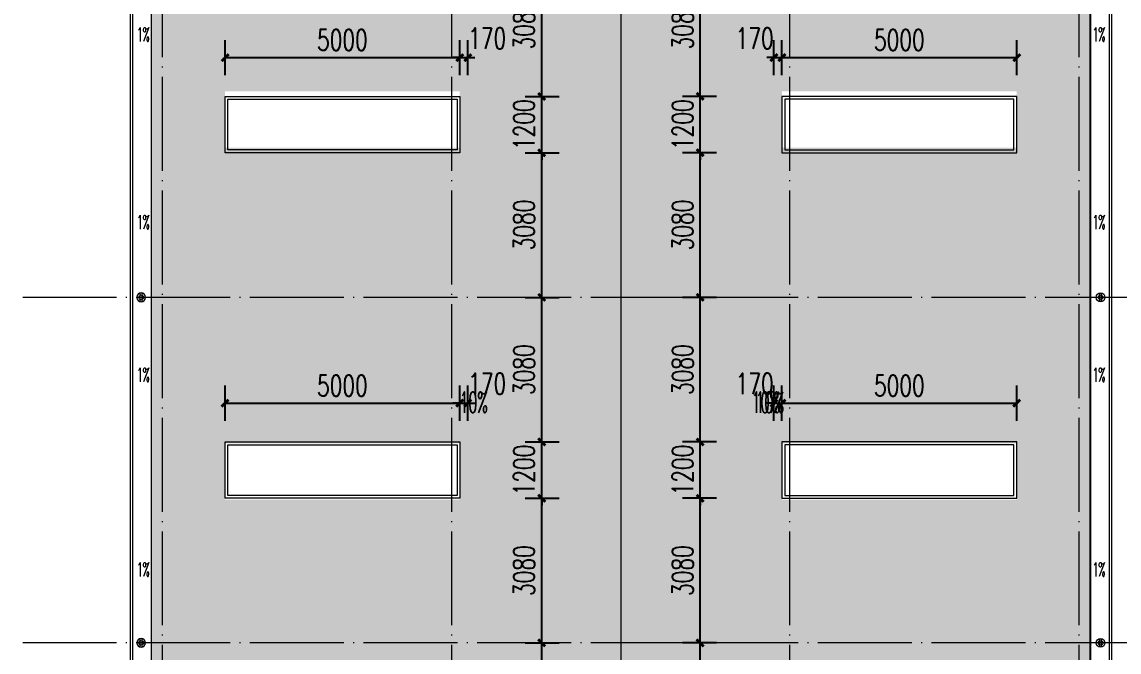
# Model space of a CAD drawing. Header units: inches. Extents: x -3733042 to -3643265, y 623859 to 997713.
# Drawn here: x -3713857 to -3690488, y 732929 to 746352 of the extents above; entities that cross this region are included whole.
import ezdxf

# ---------------------------------------------------------------- set-up
doc = ezdxf.new("R2010")
doc.units = ezdxf.units.IN
doc.header["$LTSCALE"] = 1000
doc.header["$MEASUREMENT"] = 0
doc.linetypes.add('DOTE', pattern=[2.42, 2, -0.2, 0.02, -0.2])
doc.linetypes.add('TG_Y', pattern=[2.3, 2, -0.3])
doc.layers.get('0').update_dxf_attribs({"lineweight": 18})
for name, color, linetype, lineweight in [('DOTE', 14, 'DOTE', 18), ('EQUIP_雨水斗', 7, 'Continuous', 18), ('PUB_DIM', 3, 'Continuous', 18), ('PUB_TEXT', 7, 'Continuous', 18), ('SURFACE', 255, 'Continuous', 18), ('VPIPE-雨水', 4, 'TG_Y', 18), ('WINDOW', 4, 'Continuous', 18), ('地漏雨水管', 41, 'Continuous', 18), ('填充', 8, 'Continuous', 18)]:
    doc.layers.add(name, color=color, linetype=linetype, lineweight=lineweight)
doc.styles.add('_TCH_DIM', font='simplex.shx', dxfattribs={"width": 0.7, "bigfont": 'gbcbig.shx'})
doc.styles.add('_TCH_DIM_T3', font='simplex.shx', dxfattribs={"width": 0.705882, "bigfont": 'gbcbig.shx'})
doc.dimstyles.new('_TCH_ARCH&&150', dxfattribs={"dimtxt": 446.25, "dimasz": 150, "dimexe": 375, "dimexo": 450, "dimgap": 150, "dimtad": 1, "dimdec": 0, "dimzin": 0, "dimdsep": 46, "dimtxsty": '_TCH_DIM_T3', "dimblk": 'ARCHTICK', "dimcen": 0.09, "dimdle": 300, "dimclrt": 7, "dimazin": 2, "dimtfac": 1, "dimtdec": 0, "dimtix": 1, "dimtmove": 2, "dimatfit": 3, "dimfxl": 1, "dimtolj": 1, "dimarcsym": 0})

# ---------------------------------------------------------------- blocks, each defined once
blk = doc.blocks.new('$TwtSys$00000139')
at = {"color": 7}
for p, q in [((-19, 92), (-19, -92)), ((19, 92), (19, -92))]:
    blk.add_line(p, q, dxfattribs=at)
blk.add_circle((0, 0), 93.8)
blk = doc.blocks.new('_ArchTick_2')
at = {"color": 0, "linetype": 'ByBlock'}
blk.add_lwpolyline([(-0.5, -0.5, 0.4, 0.4, 0), (0.5, 0.5, 0.4, 0.4, 0)], format="xyseb", dxfattribs=at)
blk = doc.blocks.new('*X293')
at = {"layer": 'PUB_DIM', "color": 0, "lineweight": -2, "transparency": 16777216}
for p, q in [((-3699062, 733125), (-3699786, 733125)), ((-3699411, 730045), (-3699411, 733125)), ((-3699062, 730045), (-3699786, 730045))]:
    blk.add_line(p, q, dxfattribs=at)
at = {"layer": 'PUB_DIM', "color": 0, "lineweight": -2, "transparency": 16777216, "xscale": 150, "yscale": 150, "zscale": 150}
for p, rotation in [((-3699411, 733125), 90), ((-3699411, 730045), 270)]:
    blk.add_blockref('_ArchTick_2', p, dxfattribs=dict(at, rotation=rotation))
at = {"layer": 'PUB_DIM', "color": 7, "transparency": 16777216, "insert": (-3699785, 731585), "char_height": 446.2, "width": 1620, "attachment_point": 5, "rotation": 90, "style": '_TCH_DIM_T3'}
blk.add_mtext('3080', dxfattribs=at)
blk = doc.blocks.new('_ARCHTICK')
at = {"color": 0, "linetype": 'ByBlock', "const_width": 0.4}
blk.add_lwpolyline([(-0.5, -0.5), (0.5, 0.5)], dxfattribs=at)
blk = doc.blocks.new('*X294')
at = {"layer": 'PUB_DIM', "color": 0, "lineweight": -2, "transparency": 16777216}
for p, q in [((-3699062, 736205), (-3699786, 736205)), ((-3699411, 733125), (-3699411, 736205)), ((-3699062, 733125), (-3699786, 733125))]:
    blk.add_line(p, q, dxfattribs=at)
at = {"layer": 'PUB_DIM', "color": 0, "lineweight": -2, "transparency": 16777216, "xscale": 150, "yscale": 150, "zscale": 150}
for p, rotation in [((-3699411, 736205), 90), ((-3699411, 733125), 270)]:
    blk.add_blockref('_ArchTick_2', p, dxfattribs=dict(at, rotation=rotation))
at = {"layer": 'PUB_DIM', "color": 7, "transparency": 16777216, "insert": (-3699785, 734665), "char_height": 446.2, "width": 1620, "attachment_point": 5, "rotation": 90, "style": '_TCH_DIM_T3'}
blk.add_mtext('3080', dxfattribs=at)
blk = doc.blocks.new('*X295')
at = {"layer": 'PUB_DIM', "color": 0, "lineweight": -2, "transparency": 16777216}
for p, q in [((-3699411, 737405), (-3699411, 737555)), ((-3699062, 737405), (-3699786, 737405)), ((-3699411, 736205), (-3699411, 737405)), ((-3699062, 736205), (-3699786, 736205)), ((-3699411, 736205), (-3699411, 736055))]:
    blk.add_line(p, q, dxfattribs=at)
at = {"layer": 'PUB_DIM', "color": 0, "lineweight": -2, "transparency": 16777216, "xscale": 150, "yscale": 150, "zscale": 150}
for p, rotation in [((-3699411, 737405), 270), ((-3699411, 736205), 90)]:
    blk.add_blockref('_ArchTick_2', p, dxfattribs=dict(at, rotation=rotation))
at = {"layer": 'PUB_DIM', "color": 7, "transparency": 16777216, "insert": (-3699785, 736805), "char_height": 446.2, "width": 1530, "attachment_point": 5, "rotation": 90, "style": '_TCH_DIM_T3'}
blk.add_mtext('1200', dxfattribs=at)
blk = doc.blocks.new('*X296')
at = {"layer": 'PUB_DIM', "color": 0, "lineweight": -2, "transparency": 16777216}
for p, q in [((-3699062, 740485), (-3699786, 740485)), ((-3699411, 737405), (-3699411, 740485)), ((-3699062, 737405), (-3699786, 737405))]:
    blk.add_line(p, q, dxfattribs=at)
at = {"layer": 'PUB_DIM', "color": 0, "lineweight": -2, "transparency": 16777216, "xscale": 150, "yscale": 150, "zscale": 150}
for p, rotation in [((-3699411, 740485), 90), ((-3699411, 737405), 270)]:
    blk.add_blockref('_ArchTick_2', p, dxfattribs=dict(at, rotation=rotation))
at = {"layer": 'PUB_DIM', "color": 7, "transparency": 16777216, "insert": (-3699785, 738945), "char_height": 446.2, "width": 1620, "attachment_point": 5, "rotation": 90, "style": '_TCH_DIM_T3'}
blk.add_mtext('3080', dxfattribs=at)
blk = doc.blocks.new('*X297')
at = {"layer": 'PUB_DIM', "color": 0, "lineweight": -2, "transparency": 16777216}
for p, q in [((-3699062, 743565), (-3699786, 743565)), ((-3699411, 740485), (-3699411, 743565)), ((-3699062, 740485), (-3699786, 740485))]:
    blk.add_line(p, q, dxfattribs=at)
at = {"layer": 'PUB_DIM', "color": 0, "lineweight": -2, "transparency": 16777216, "xscale": 150, "yscale": 150, "zscale": 150}
for p, rotation in [((-3699411, 743565), 90), ((-3699411, 740485), 270)]:
    blk.add_blockref('_ArchTick_2', p, dxfattribs=dict(at, rotation=rotation))
at = {"layer": 'PUB_DIM', "color": 7, "transparency": 16777216, "insert": (-3699785, 742025), "char_height": 446.2, "width": 1620, "attachment_point": 5, "rotation": 90, "style": '_TCH_DIM_T3'}
blk.add_mtext('3080', dxfattribs=at)
blk = doc.blocks.new('*X298')
at = {"layer": 'PUB_DIM', "color": 0, "lineweight": -2, "transparency": 16777216}
for p, q in [((-3699062, 744765), (-3699786, 744765)), ((-3699411, 744765), (-3699411, 744915)), ((-3699411, 743565), (-3699411, 744765)), ((-3699062, 743565), (-3699786, 743565)), ((-3699411, 743565), (-3699411, 743415))]:
    blk.add_line(p, q, dxfattribs=at)
at = {"layer": 'PUB_DIM', "color": 0, "lineweight": -2, "transparency": 16777216, "xscale": 150, "yscale": 150, "zscale": 150}
for p, rotation in [((-3699411, 744765), 270), ((-3699411, 743565), 90)]:
    blk.add_blockref('_ArchTick_2', p, dxfattribs=dict(at, rotation=rotation))
at = {"layer": 'PUB_DIM', "color": 7, "transparency": 16777216, "insert": (-3699785, 744165), "char_height": 446.2, "width": 1530, "attachment_point": 5, "rotation": 90, "style": '_TCH_DIM_T3'}
blk.add_mtext('1200', dxfattribs=at)
blk = doc.blocks.new('*X299')
at = {"layer": 'PUB_DIM', "color": 0, "lineweight": -2, "transparency": 16777216}
for p, q in [((-3699062, 747845), (-3699786, 747845)), ((-3699411, 744765), (-3699411, 747845)), ((-3699062, 744765), (-3699786, 744765))]:
    blk.add_line(p, q, dxfattribs=at)
at = {"layer": 'PUB_DIM', "color": 0, "lineweight": -2, "transparency": 16777216, "xscale": 150, "yscale": 150, "zscale": 150}
for p, rotation in [((-3699411, 747845), 90), ((-3699411, 744765), 270)]:
    blk.add_blockref('_ArchTick_2', p, dxfattribs=dict(at, rotation=rotation))
at = {"layer": 'PUB_DIM', "color": 7, "transparency": 16777216, "insert": (-3699785, 746305), "char_height": 446.2, "width": 1620, "attachment_point": 5, "rotation": 90, "style": '_TCH_DIM_T3'}
blk.add_mtext('3080', dxfattribs=at)
blk = doc.blocks.new('*X314')
at = {"layer": 'PUB_DIM', "color": 0, "lineweight": -2, "transparency": 16777216}
for p, q in [((-3697668, 737855), (-3697668, 738607)), ((-3692668, 737855), (-3692668, 738607)), ((-3697668, 738232), (-3692668, 738232))]:
    blk.add_line(p, q, dxfattribs=at)
at = {"layer": 'PUB_DIM', "color": 0, "lineweight": -2, "transparency": 16777216, "xscale": 150, "yscale": 150, "zscale": 150, "rotation": 180}
blk.add_blockref('_ArchTick_2', (-3697668, 738232), dxfattribs=at)
at = {"layer": 'PUB_DIM', "color": 0, "lineweight": -2, "transparency": 16777216, "xscale": 150, "yscale": 150, "zscale": 150}
blk.add_blockref('_ArchTick_2', (-3692668, 738232), dxfattribs=at)
at = {"layer": 'PUB_DIM', "color": 7, "transparency": 16777216, "insert": (-3695168, 738605), "char_height": 446.2, "width": 1620, "attachment_point": 5, "style": '_TCH_DIM_T3'}
blk.add_mtext('5000', dxfattribs=at)
blk = doc.blocks.new('*X315')
at = {"layer": 'PUB_DIM', "color": 0, "lineweight": -2, "transparency": 16777216}
for p, q in [((-3697838, 737855), (-3697838, 738607)), ((-3697668, 737855), (-3697668, 738607)), ((-3697838, 738232), (-3697988, 738232)), ((-3697838, 738232), (-3697668, 738232)), ((-3697668, 738232), (-3697518, 738232))]:
    blk.add_line(p, q, dxfattribs=at)
at = {"layer": 'PUB_DIM', "color": 0, "lineweight": -2, "transparency": 16777216, "xscale": 150, "yscale": 150, "zscale": 150}
blk.add_blockref('_ArchTick_2', (-3697838, 738232), dxfattribs=at)
at = {"layer": 'PUB_DIM', "color": 0, "lineweight": -2, "transparency": 16777216, "xscale": 150, "yscale": 150, "zscale": 150, "rotation": 180}
blk.add_blockref('_ArchTick_2', (-3697668, 738232), dxfattribs=at)
at = {"layer": 'PUB_DIM', "color": 7, "transparency": 16777216, "insert": (-3698251, 738644), "char_height": 446.2, "width": 1080, "attachment_point": 5, "style": '_TCH_DIM_T3'}
blk.add_mtext('170', dxfattribs=at)
blk = doc.blocks.new('*X316')
at = {"layer": 'PUB_DIM', "color": 0, "lineweight": -2, "transparency": 16777216}
for p, q in [((-3697668, 745215), (-3697668, 745967)), ((-3692668, 745215), (-3692668, 745967)), ((-3697668, 745592), (-3692668, 745592))]:
    blk.add_line(p, q, dxfattribs=at)
at = {"layer": 'PUB_DIM', "color": 0, "lineweight": -2, "transparency": 16777216, "xscale": 150, "yscale": 150, "zscale": 150, "rotation": 180}
blk.add_blockref('_ArchTick_2', (-3697668, 745592), dxfattribs=at)
at = {"layer": 'PUB_DIM', "color": 0, "lineweight": -2, "transparency": 16777216, "xscale": 150, "yscale": 150, "zscale": 150}
blk.add_blockref('_ArchTick_2', (-3692668, 745592), dxfattribs=at)
at = {"layer": 'PUB_DIM', "color": 7, "transparency": 16777216, "insert": (-3695168, 745965), "char_height": 446.2, "width": 1620, "attachment_point": 5, "style": '_TCH_DIM_T3'}
blk.add_mtext('5000', dxfattribs=at)
blk = doc.blocks.new('*X317')
at = {"layer": 'PUB_DIM', "color": 0, "lineweight": -2, "transparency": 16777216}
for p, q in [((-3697838, 745215), (-3697838, 745967)), ((-3697668, 745215), (-3697668, 745967)), ((-3697838, 745592), (-3697988, 745592)), ((-3697838, 745592), (-3697668, 745592)), ((-3697668, 745592), (-3697518, 745592))]:
    blk.add_line(p, q, dxfattribs=at)
at = {"layer": 'PUB_DIM', "color": 0, "lineweight": -2, "transparency": 16777216, "xscale": 150, "yscale": 150, "zscale": 150}
blk.add_blockref('_ArchTick_2', (-3697838, 745592), dxfattribs=at)
at = {"layer": 'PUB_DIM', "color": 0, "lineweight": -2, "transparency": 16777216, "xscale": 150, "yscale": 150, "zscale": 150, "rotation": 180}
blk.add_blockref('_ArchTick_2', (-3697668, 745592), dxfattribs=at)
at = {"layer": 'PUB_DIM', "color": 7, "transparency": 16777216, "insert": (-3698251, 746004), "char_height": 446.2, "width": 1080, "attachment_point": 5, "style": '_TCH_DIM_T3'}
blk.add_mtext('170', dxfattribs=at)
blk = doc.blocks.new('*X328')
at = {"layer": 'PUB_DIM', "color": 0, "lineweight": -2, "transparency": 16777216}
for p, q in [((-3703136, 733125), (-3702411, 733125)), ((-3702786, 730045), (-3702786, 733125)), ((-3703136, 730045), (-3702411, 730045))]:
    blk.add_line(p, q, dxfattribs=at)
at = {"layer": 'PUB_DIM', "color": 0, "lineweight": -2, "transparency": 16777216, "xscale": 150, "yscale": 150, "zscale": 150}
for p, rotation in [((-3702786, 733125), 90), ((-3702786, 730045), 270)]:
    blk.add_blockref('_ArchTick_2', p, dxfattribs=dict(at, rotation=rotation))
at = {"layer": 'PUB_DIM', "color": 7, "transparency": 16777216, "insert": (-3703160, 731585), "char_height": 446.2, "width": 1620, "attachment_point": 5, "rotation": 90, "style": '_TCH_DIM_T3'}
blk.add_mtext('3080', dxfattribs=at)
blk = doc.blocks.new('*X329')
at = {"layer": 'PUB_DIM', "color": 0, "lineweight": -2, "transparency": 16777216}
for p, q in [((-3703136, 736205), (-3702411, 736205)), ((-3702786, 733125), (-3702786, 736205)), ((-3703136, 733125), (-3702411, 733125))]:
    blk.add_line(p, q, dxfattribs=at)
at = {"layer": 'PUB_DIM', "color": 0, "lineweight": -2, "transparency": 16777216, "xscale": 150, "yscale": 150, "zscale": 150}
for p, rotation in [((-3702786, 736205), 90), ((-3702786, 733125), 270)]:
    blk.add_blockref('_ArchTick_2', p, dxfattribs=dict(at, rotation=rotation))
at = {"layer": 'PUB_DIM', "color": 7, "transparency": 16777216, "insert": (-3703160, 734665), "char_height": 446.2, "width": 1620, "attachment_point": 5, "rotation": 90, "style": '_TCH_DIM_T3'}
blk.add_mtext('3080', dxfattribs=at)
blk = doc.blocks.new('*X330')
at = {"layer": 'PUB_DIM', "color": 0, "lineweight": -2, "transparency": 16777216}
for p, q in [((-3702786, 737405), (-3702786, 737555)), ((-3703136, 737405), (-3702411, 737405)), ((-3702786, 736205), (-3702786, 737405)), ((-3703136, 736205), (-3702411, 736205)), ((-3702786, 736205), (-3702786, 736055))]:
    blk.add_line(p, q, dxfattribs=at)
at = {"layer": 'PUB_DIM', "color": 0, "lineweight": -2, "transparency": 16777216, "xscale": 150, "yscale": 150, "zscale": 150}
for p, rotation in [((-3702786, 737405), 270), ((-3702786, 736205), 90)]:
    blk.add_blockref('_ArchTick_2', p, dxfattribs=dict(at, rotation=rotation))
at = {"layer": 'PUB_DIM', "color": 7, "transparency": 16777216, "insert": (-3703160, 736805), "char_height": 446.2, "width": 1530, "attachment_point": 5, "rotation": 90, "style": '_TCH_DIM_T3'}
blk.add_mtext('1200', dxfattribs=at)
blk = doc.blocks.new('*X331')
at = {"layer": 'PUB_DIM', "color": 0, "lineweight": -2, "transparency": 16777216}
for p, q in [((-3703136, 740485), (-3702411, 740485)), ((-3702786, 737405), (-3702786, 740485)), ((-3703136, 737405), (-3702411, 737405))]:
    blk.add_line(p, q, dxfattribs=at)
at = {"layer": 'PUB_DIM', "color": 0, "lineweight": -2, "transparency": 16777216, "xscale": 150, "yscale": 150, "zscale": 150}
for p, rotation in [((-3702786, 740485), 90), ((-3702786, 737405), 270)]:
    blk.add_blockref('_ArchTick_2', p, dxfattribs=dict(at, rotation=rotation))
at = {"layer": 'PUB_DIM', "color": 7, "transparency": 16777216, "insert": (-3703160, 738945), "char_height": 446.2, "width": 1620, "attachment_point": 5, "rotation": 90, "style": '_TCH_DIM_T3'}
blk.add_mtext('3080', dxfattribs=at)
blk = doc.blocks.new('*X332')
at = {"layer": 'PUB_DIM', "color": 0, "lineweight": -2, "transparency": 16777216}
for p, q in [((-3703136, 743565), (-3702411, 743565)), ((-3702786, 740485), (-3702786, 743565)), ((-3703136, 740485), (-3702411, 740485))]:
    blk.add_line(p, q, dxfattribs=at)
at = {"layer": 'PUB_DIM', "color": 0, "lineweight": -2, "transparency": 16777216, "xscale": 150, "yscale": 150, "zscale": 150}
for p, rotation in [((-3702786, 743565), 90), ((-3702786, 740485), 270)]:
    blk.add_blockref('_ArchTick_2', p, dxfattribs=dict(at, rotation=rotation))
at = {"layer": 'PUB_DIM', "color": 7, "transparency": 16777216, "insert": (-3703160, 742025), "char_height": 446.2, "width": 1620, "attachment_point": 5, "rotation": 90, "style": '_TCH_DIM_T3'}
blk.add_mtext('3080', dxfattribs=at)
blk = doc.blocks.new('*X333')
at = {"layer": 'PUB_DIM', "color": 0, "lineweight": -2, "transparency": 16777216}
for p, q in [((-3703136, 744765), (-3702411, 744765)), ((-3702786, 744765), (-3702786, 744915)), ((-3702786, 743565), (-3702786, 744765)), ((-3703136, 743565), (-3702411, 743565)), ((-3702786, 743565), (-3702786, 743415))]:
    blk.add_line(p, q, dxfattribs=at)
at = {"layer": 'PUB_DIM', "color": 0, "lineweight": -2, "transparency": 16777216, "xscale": 150, "yscale": 150, "zscale": 150}
for p, rotation in [((-3702786, 744765), 270), ((-3702786, 743565), 90)]:
    blk.add_blockref('_ArchTick_2', p, dxfattribs=dict(at, rotation=rotation))
at = {"layer": 'PUB_DIM', "color": 7, "transparency": 16777216, "insert": (-3703160, 744165), "char_height": 446.2, "width": 1530, "attachment_point": 5, "rotation": 90, "style": '_TCH_DIM_T3'}
blk.add_mtext('1200', dxfattribs=at)
blk = doc.blocks.new('*X334')
at = {"layer": 'PUB_DIM', "color": 0, "lineweight": -2, "transparency": 16777216}
for p, q in [((-3703136, 747845), (-3702411, 747845)), ((-3702786, 744765), (-3702786, 747845)), ((-3703136, 744765), (-3702411, 744765))]:
    blk.add_line(p, q, dxfattribs=at)
at = {"layer": 'PUB_DIM', "color": 0, "lineweight": -2, "transparency": 16777216, "xscale": 150, "yscale": 150, "zscale": 150}
for p, rotation in [((-3702786, 747845), 90), ((-3702786, 744765), 270)]:
    blk.add_blockref('_ArchTick_2', p, dxfattribs=dict(at, rotation=rotation))
at = {"layer": 'PUB_DIM', "color": 7, "transparency": 16777216, "insert": (-3703160, 746305), "char_height": 446.2, "width": 1620, "attachment_point": 5, "rotation": 90, "style": '_TCH_DIM_T3'}
blk.add_mtext('3080', dxfattribs=at)
blk = doc.blocks.new('*X349')
at = {"layer": 'PUB_DIM', "color": 0, "lineweight": -2, "transparency": 16777216}
for p, q in [((-3709530, 737855), (-3709530, 738607)), ((-3704530, 737855), (-3704530, 738607)), ((-3709530, 738232), (-3704530, 738232))]:
    blk.add_line(p, q, dxfattribs=at)
at = {"layer": 'PUB_DIM', "color": 0, "lineweight": -2, "transparency": 16777216, "xscale": 150, "yscale": 150, "zscale": 150, "rotation": 180}
blk.add_blockref('_ArchTick_2', (-3709530, 738232), dxfattribs=at)
at = {"layer": 'PUB_DIM', "color": 0, "lineweight": -2, "transparency": 16777216, "xscale": 150, "yscale": 150, "zscale": 150}
blk.add_blockref('_ArchTick_2', (-3704530, 738232), dxfattribs=at)
at = {"layer": 'PUB_DIM', "color": 7, "transparency": 16777216, "insert": (-3707030, 738605), "char_height": 446.2, "width": 1620, "attachment_point": 5, "style": '_TCH_DIM_T3'}
blk.add_mtext('5000', dxfattribs=at)
blk = doc.blocks.new('*X350')
at = {"layer": 'PUB_DIM', "color": 0, "lineweight": -2, "transparency": 16777216}
for p, q in [((-3704530, 737855), (-3704530, 738607)), ((-3704360, 737855), (-3704360, 738607)), ((-3704530, 738232), (-3704680, 738232)), ((-3704530, 738232), (-3704360, 738232)), ((-3704360, 738232), (-3704210, 738232))]:
    blk.add_line(p, q, dxfattribs=at)
at = {"layer": 'PUB_DIM', "color": 0, "lineweight": -2, "transparency": 16777216, "xscale": 150, "yscale": 150, "zscale": 150}
blk.add_blockref('_ArchTick_2', (-3704530, 738232), dxfattribs=at)
at = {"layer": 'PUB_DIM', "color": 0, "lineweight": -2, "transparency": 16777216, "xscale": 150, "yscale": 150, "zscale": 150, "rotation": 180}
blk.add_blockref('_ArchTick_2', (-3704360, 738232), dxfattribs=at)
at = {"layer": 'PUB_DIM', "color": 7, "transparency": 16777216, "insert": (-3703947, 738644), "char_height": 446.2, "width": 1080, "attachment_point": 5, "style": '_TCH_DIM_T3'}
blk.add_mtext('170', dxfattribs=at)
blk = doc.blocks.new('*X351')
at = {"layer": 'PUB_DIM', "color": 0, "lineweight": -2, "transparency": 16777216}
for p, q in [((-3709530, 745215), (-3709530, 745967)), ((-3704530, 745215), (-3704530, 745967)), ((-3709530, 745592), (-3704530, 745592))]:
    blk.add_line(p, q, dxfattribs=at)
at = {"layer": 'PUB_DIM', "color": 0, "lineweight": -2, "transparency": 16777216, "xscale": 150, "yscale": 150, "zscale": 150, "rotation": 180}
blk.add_blockref('_ArchTick_2', (-3709530, 745592), dxfattribs=at)
at = {"layer": 'PUB_DIM', "color": 0, "lineweight": -2, "transparency": 16777216, "xscale": 150, "yscale": 150, "zscale": 150}
blk.add_blockref('_ArchTick_2', (-3704530, 745592), dxfattribs=at)
at = {"layer": 'PUB_DIM', "color": 7, "transparency": 16777216, "insert": (-3707030, 745965), "char_height": 446.2, "width": 1620, "attachment_point": 5, "style": '_TCH_DIM_T3'}
blk.add_mtext('5000', dxfattribs=at)
blk = doc.blocks.new('*X352')
at = {"layer": 'PUB_DIM', "color": 0, "lineweight": -2, "transparency": 16777216}
for p, q in [((-3704530, 745215), (-3704530, 745967)), ((-3704360, 745215), (-3704360, 745967)), ((-3704530, 745592), (-3704680, 745592)), ((-3704530, 745592), (-3704360, 745592)), ((-3704360, 745592), (-3704210, 745592))]:
    blk.add_line(p, q, dxfattribs=at)
at = {"layer": 'PUB_DIM', "color": 0, "lineweight": -2, "transparency": 16777216, "xscale": 150, "yscale": 150, "zscale": 150}
blk.add_blockref('_ArchTick_2', (-3704530, 745592), dxfattribs=at)
at = {"layer": 'PUB_DIM', "color": 0, "lineweight": -2, "transparency": 16777216, "xscale": 150, "yscale": 150, "zscale": 150, "rotation": 180}
blk.add_blockref('_ArchTick_2', (-3704360, 745592), dxfattribs=at)
at = {"layer": 'PUB_DIM', "color": 7, "transparency": 16777216, "insert": (-3703947, 746004), "char_height": 446.2, "width": 1080, "attachment_point": 5, "style": '_TCH_DIM_T3'}
blk.add_mtext('170', dxfattribs=at)

msp = doc.modelspace()

# ---------------------------------------------------------------- hatches: boundary and pattern name
at = {"layer": '填充'}
h = msp.add_hatch(dxfattribs=at)
h.set_pattern_fill('ANSI33', color=256, scale=300, angle=315, style=0)
h.paths.add_polyline_path([(-3709529.8, 773055.5), (-3709529.8, 774255.5), (-3704529.8, 774255.5), (-3704529.8, 773055.5)], flags=0)
h.paths.add_polyline_path([(-3709529.8, 765675.5), (-3709529.8, 766875.5), (-3704529.8, 766875.5), (-3704529.8, 765675.5)], flags=0)
h.paths.add_polyline_path([(-3709529.8, 758175.5), (-3709529.8, 759375.5), (-3704529.8, 759375.5), (-3704529.8, 758175.5)], flags=0)
h.paths.add_polyline_path([(-3704529.8, 752125.5), (-3704529.8, 750925.5), (-3709529.8, 750925.5), (-3709529.8, 752125.5)], flags=0)
h.paths.add_polyline_path([(-3709529.8, 743675.5), (-3709529.8, 744875.5), (-3704529.8, 744875.5), (-3704529.8, 743675.5)], flags=0)
h.paths.add_polyline_path([(-3709529.8, 736175.5), (-3709529.8, 737375.5), (-3704529.8, 737375.5), (-3704529.8, 736175.5)], flags=0)
h.paths.add_polyline_path([(-3704529.8, 729995.5), (-3704529.8, 728795.5), (-3709529.8, 728795.5), (-3709529.8, 729995.5)], flags=0)
h.paths.add_polyline_path([(-3697668.1, 728795.5), (-3697668.1, 729995.5), (-3692668.1, 729995.5), (-3692668.1, 728795.5)], flags=0)
h.paths.add_polyline_path([(-3692668.1, 736175.5), (-3697668.1, 736175.5), (-3697668.1, 737375.5), (-3692668.1, 737375.5)], flags=0)
h.paths.add_polyline_path([(-3697668.1, 743675.5), (-3697668.1, 744875.5), (-3692668.1, 744875.5), (-3692668.1, 743675.5)], flags=0)
h.paths.add_polyline_path([(-3692668.1, 750925.5), (-3697668.1, 750925.5), (-3697668.1, 752125.5), (-3692668.1, 752125.5)], flags=0)
h.paths.add_polyline_path([(-3692668.1, 758175.5), (-3697668.1, 758175.5), (-3697668.1, 759375.5), (-3692668.1, 759375.5)], flags=0)
h.paths.add_polyline_path([(-3692668.1, 765675.5), (-3697668.1, 765675.5), (-3697668.1, 766875.5), (-3692668.1, 766875.5)], flags=0)
h.paths.add_polyline_path([(-3711098.9, 725525.5), (-3691100.2, 725525.5), (-3691100.2, 777525.5), (-3711098.9, 777525.5)], flags=0)
h.paths.add_polyline_path([(-3692668.1, 774255.5), (-3692668.1, 773055.5), (-3697668.1, 773055.5), (-3697668.1, 774255.5)], flags=0)

# ---------------------------------------------------------------- linework, layer by layer
at = {"layer": 'DOTE'}
for p, q in [((-3710859.6, 723819.5), (-3710859.6, 778318.6)), ((-3704699.6, 723819.5), (-3704699.6, 778318.6)), ((-3697499.6, 723819.5), (-3697499.6, 778318.6)), ((-3691339.6, 723819.5), (-3691339.6, 778318.6)), ((-3690060.9, 740485.5), (-3713856.5, 740485.5)), ((-3690060.9, 733125.5), (-3713856.5, 733125.5))]:
    msp.add_line(p, q, dxfattribs=at)
at = {"layer": 'SURFACE'}
msp.add_line((-3701098.9, 777525.5), (-3701098.9, 725524.8), dxfattribs=at)
for points in [[(-3711098.9, 777525.5), (-3711548.9, 777525.5), (-3711548.9, 725525.5), (-3711098.9, 725525.5)], [(-3711098.9, 777475.5), (-3711498.9, 777475.5), (-3711498.9, 725575.5), (-3711098.9, 725575.5)], [(-3691098.9, 725525.5), (-3711098.9, 725525.5), (-3711098.9, 777525.5), (-3691098.9, 777525.5)], [(-3691100.2, 777525.5), (-3690650.2, 777525.5), (-3690650.2, 725525.5), (-3691100.2, 725525.5)], [(-3691100.2, 777475.5), (-3690700.2, 777475.5), (-3690700.2, 725575.5), (-3691100.2, 725575.5)]]:
    msp.add_lwpolyline(points, close=True, dxfattribs=at)
at = {"layer": 'VPIPE-雨水', "linetype": 'Continuous'}
for centre in [(-3711317, 740485.5), (-3690882.1, 740485.5), (-3711317, 733125.5), (-3690882.1, 733125.5)]:
    msp.add_circle(centre, 50, dxfattribs=at)
at = {"layer": 'WINDOW'}
for points in [[(-3709529.8, 744765.5), (-3704529.8, 744765.5), (-3704529.8, 743565.5), (-3709529.8, 743565.5)], [(-3692668.1, 744765.5), (-3697668.1, 744765.5), (-3697668.1, 743565.5), (-3692668.1, 743565.5)], [(-3709469.8, 744705.5), (-3704589.8, 744705.5), (-3704589.8, 743625.5), (-3709469.8, 743625.5)], [(-3692728.1, 744705.5), (-3697608.1, 744705.5), (-3697608.1, 743625.5), (-3692728.1, 743625.5)], [(-3709529.8, 737405.5), (-3704529.8, 737405.5), (-3704529.8, 736205.5), (-3709529.8, 736205.5)], [(-3709469.8, 737345.5), (-3704589.8, 737345.5), (-3704589.8, 736265.5), (-3709469.8, 736265.5)], [(-3692668.1, 737405.5), (-3697668.1, 737405.5), (-3697668.1, 736205.5), (-3692668.1, 736205.5)], [(-3692728.1, 737345.5), (-3697608.1, 737345.5), (-3697608.1, 736265.5), (-3692728.1, 736265.5)]]:
    msp.add_lwpolyline(points, close=True, dxfattribs=at)
at = {"layer": '地漏雨水管'}
for points in [[(-3711277.9, 741834.4, 0, 0, 0), (-3711277.9, 741033, 80, 0, 0), (-3711277.9, 740733, 0, 0, 0)], [(-3690921.2, 741834.4, 0, 0, 0), (-3690921.2, 741033, 80, 0, 0), (-3690921.2, 740733, 0, 0, 0)], [(-3711277.9, 739087.3, 0, 0, 0), (-3711277.9, 739848.7, 80, 0, 0), (-3711277.9, 740148.7, 0, 0, 0)], [(-3690921.2, 739087.3, 0, 0, 0), (-3690921.2, 739848.7, 80, 0, 0), (-3690921.2, 740148.7, 0, 0, 0)], [(-3702883.5, 737868.8, 0, 0, 0), (-3705170.2, 737868.8, 120, 0, 0), (-3705620.2, 737868.8, 0, 0, 0)], [(-3699396.6, 737868.8, 0, 0, 0), (-3697109.9, 737868.8, 120, 0, 0), (-3696659.9, 737868.8, 0, 0, 0)], [(-3699314.4, 737868.8, 0, 0, 0), (-3697027.7, 737868.8, 120, 0, 0), (-3696577.7, 737868.8, 0, 0, 0)], [(-3711277.9, 734434.4, 0, 0, 0), (-3711277.9, 733673, 80, 0, 0), (-3711277.9, 733373, 0, 0, 0)], [(-3690921.2, 734434.4, 0, 0, 0), (-3690921.2, 733673, 80, 0, 0), (-3690921.2, 733373, 0, 0, 0)]]:
    msp.add_lwpolyline(points, format="xyseb", dxfattribs=at)

# ---------------------------------------------------------------- block references
at = {"layer": 'EQUIP_雨水斗', "xscale": -1, "rotation": 180}
for p in [(-3711317, 740485.5), (-3711317, 733125.5)]:
    msp.add_blockref('$TwtSys$00000139', p, dxfattribs=at)
at = {"layer": 'EQUIP_雨水斗', "rotation": 180}
for p in [(-3690882.1, 740485.5), (-3690882.1, 733125.5)]:
    msp.add_blockref('$TwtSys$00000139', p, dxfattribs=at)

# ---------------------------------------------------------------- texts
at = {"layer": 'PUB_TEXT', "style": '_TCH_DIM', "width": 0.494118}
for s, height, p in [('1%', 297.5, (-3711410.9, 745934.8)), ('1%', 297.5, (-3691054.2, 745934.8)), ('1%', 297.5, (-3711410.9, 741939.4)), ('1%', 297.5, (-3691054.2, 741939.4)), ('1%', 297.5, (-3711410.9, 738684.8)), ('1%', 297.5, (-3691054.2, 738684.8)), ('10%', 446.25, (-3704535.3, 738026.3)), ('10%', 446.25, (-3698311.8, 738026.3)), ('10%', 446.25, (-3698229.5, 738026.3)), ('1%', 297.5, (-3711410.9, 734539.4)), ('1%', 297.5, (-3691054.2, 734539.4))]:
    msp.add_text(s, height=height, dxfattribs=at).set_placement(p)

# ---------------------------------------------------------------- dimensions: what is measured, and where the dimension line sits
at = {"layer": 'PUB_DIM'}
for base, p1, p2, picture, middle in [((-3702786.4, 747845.5), (-3703586.3, 744765.5), (-3703586.3, 747845.5), '*X334', (-3703159.6, 746305.5)), ((-3699411.4, 747845.5), (-3698611.6, 744765.5), (-3698611.6, 747845.5), '*X299', (-3699784.5, 746305.5)), ((-3702786.4, 744765.5), (-3703586.3, 743565.5), (-3703586.3, 744765.5), '*X333', (-3703159.6, 744165.5)), ((-3699411.4, 744765.5), (-3698611.6, 743565.5), (-3698611.6, 744765.5), '*X298', (-3699784.5, 744165.5)), ((-3702786.4, 743565.5), (-3703586.3, 740485.5), (-3703586.3, 743565.5), '*X332', (-3703159.6, 742025.5)), ((-3699411.4, 743565.5), (-3698611.6, 740485.5), (-3698611.6, 743565.5), '*X297', (-3699784.5, 742025.5)), ((-3702786.4, 740485.5), (-3703586.3, 737405.5), (-3703586.3, 740485.5), '*X331', (-3703159.6, 738945.5)), ((-3699411.4, 740485.5), (-3698611.6, 737405.5), (-3698611.6, 740485.5), '*X296', (-3699784.5, 738945.5)), ((-3702786.4, 737405.5), (-3703586.3, 736205.5), (-3703586.3, 737405.5), '*X330', (-3703159.6, 736805.5)), ((-3699411.4, 737405.5), (-3698611.6, 736205.5), (-3698611.6, 737405.5), '*X295', (-3699784.5, 736805.5)), ((-3702786.4, 736205.5), (-3703586.3, 733125.5), (-3703586.3, 736205.5), '*X329', (-3703159.6, 734665.5)), ((-3699411.4, 736205.5), (-3698611.6, 733125.5), (-3698611.6, 736205.5), '*X294', (-3699784.5, 734665.5)), ((-3702786.4, 733125.5), (-3703586.3, 730045.5), (-3703586.3, 733125.5), '*X328', (-3703159.6, 731585.5)), ((-3699411.4, 733125.5), (-3698611.6, 730045.5), (-3698611.6, 733125.5), '*X293', (-3699784.5, 731585.5))]:
    dim = msp.add_linear_dim(base=base, p1=p1, p2=p2, angle=90, dimstyle='_TCH_ARCH&&150', override={"dimsah": 1, "dimtzin": 0}, dxfattribs=at)
    dim.commit()
    dim.dimension.update_dxf_attribs({"geometry": picture, "text_midpoint": middle})
for base, p1, p2, picture, middle in [((-3704529.8, 745591.7), (-3709529.8, 744765.5), (-3704529.8, 744765.5), '*X351', (-3707029.8, 745964.9)), ((-3692668.1, 745591.7), (-3697668.1, 744765.5), (-3692668.1, 744765.5), '*X316', (-3695168.1, 745964.9)), ((-3704529.8, 738231.7), (-3709529.8, 737405.5), (-3704529.8, 737405.5), '*X349', (-3707029.8, 738604.9)), ((-3692668.1, 738231.7), (-3697668.1, 737405.5), (-3692668.1, 737405.5), '*X314', (-3695168.1, 738604.9))]:
    dim = msp.add_linear_dim(base=base, p1=p1, p2=p2, dimstyle='_TCH_ARCH&&150', override={"dimsah": 1, "dimtzin": 0}, dxfattribs=at)
    dim.commit()
    dim.dimension.update_dxf_attribs({"geometry": picture, "text_midpoint": middle})
for base, p1, p2, picture, middle in [((-3704359.6, 745591.7), (-3704529.8, 744765.5), (-3704359.6, 744765.5), '*X352', (-3703947.1, 746004.2)), ((-3697668.1, 745591.7), (-3697838.3, 744765.5), (-3697668.1, 744765.5), '*X317', (-3698250.8, 746004.2)), ((-3704359.6, 738231.7), (-3704529.8, 737405.5), (-3704359.6, 737405.5), '*X350', (-3703947.1, 738644.2)), ((-3697668.1, 738231.7), (-3697838.3, 737405.5), (-3697668.1, 737405.5), '*X315', (-3698250.8, 738644.2))]:
    dim = msp.add_linear_dim(base=base, p1=p1, p2=p2, dimstyle='_TCH_ARCH&&150', override={"dimsah": 1, "dimtzin": 0}, dxfattribs=at)
    dim.commit()
    dim.dimension.update_dxf_attribs({"geometry": picture, "text_midpoint": middle, "dimtype": 160})

doc.saveas('drawing.dxf')
